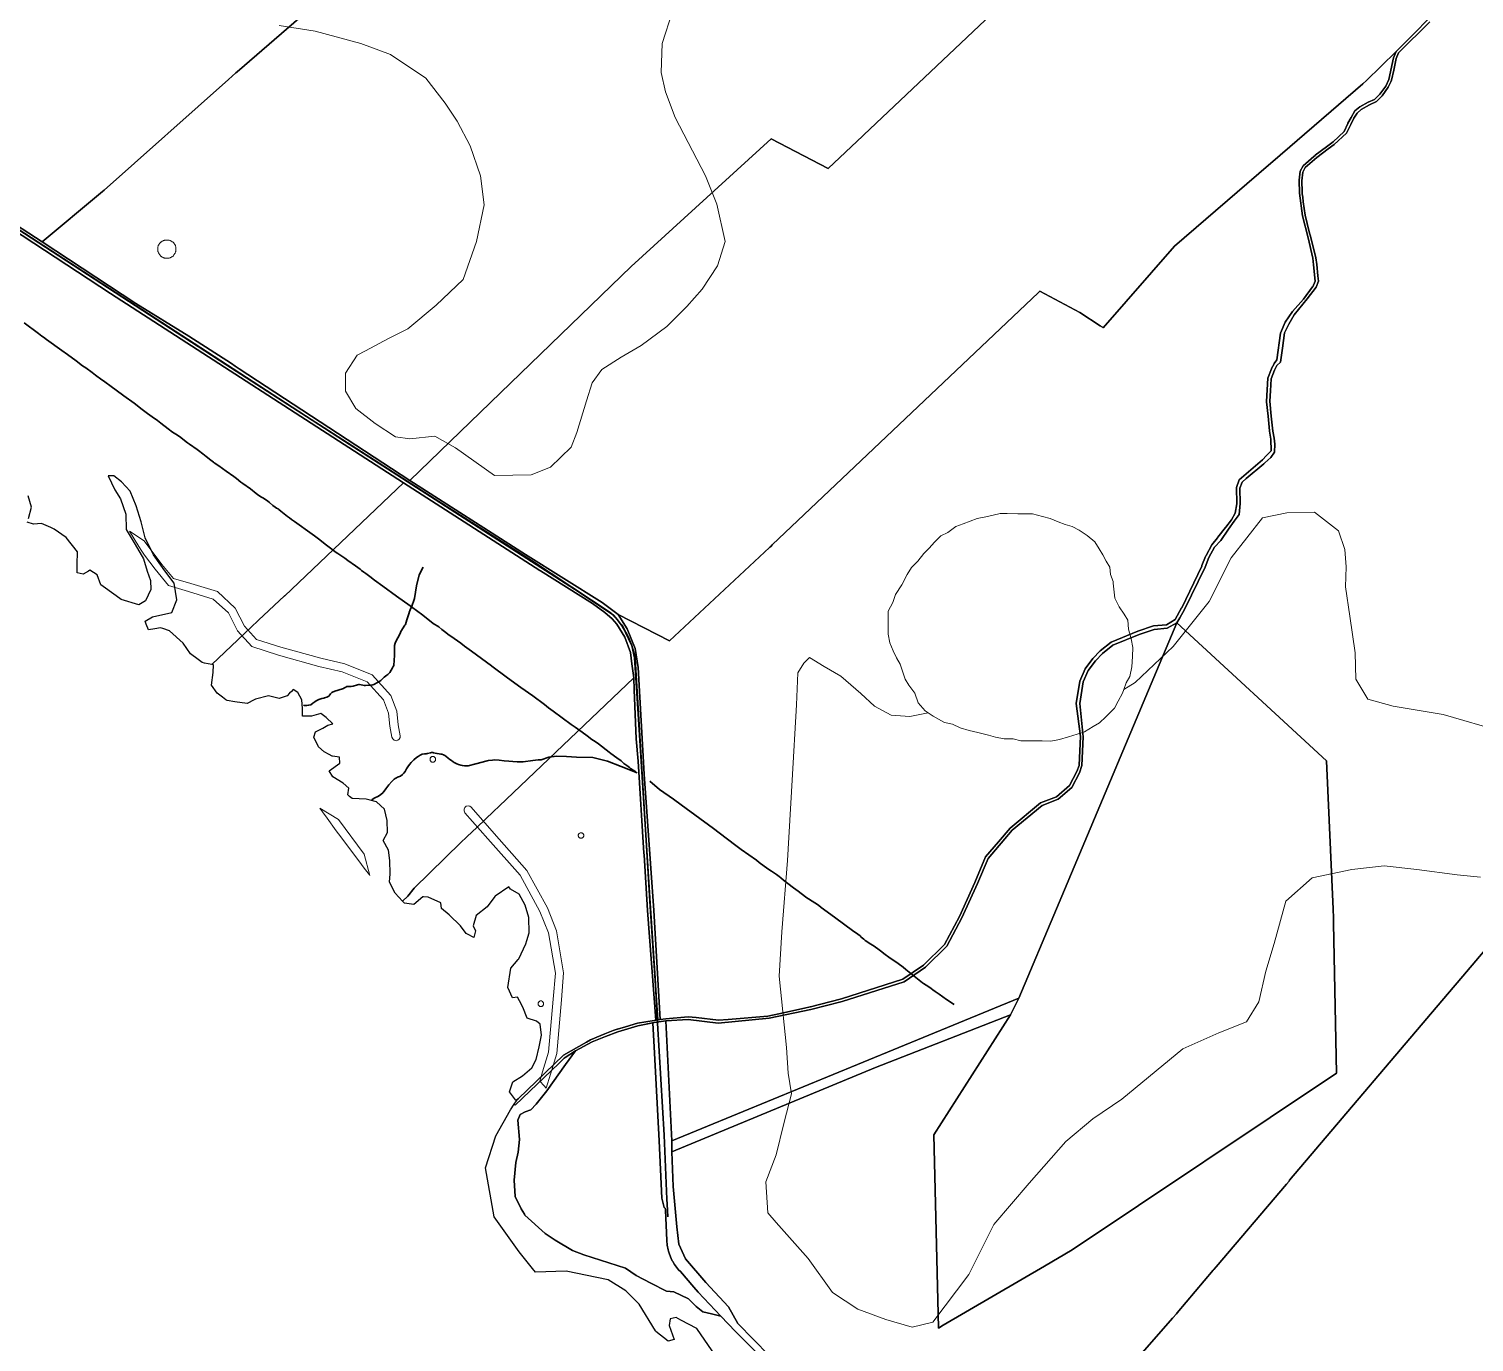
# Model space of a CAD drawing. Header units: metres. Extents: x 3 to 1005126, y 39 to 4383651.
# Drawn here: x 479837 to 481924, y 4358474 to 4360370 of the extents above; entities that cross this region are included whole.
import ezdxf

# ---------------------------------------------------------------- set-up
doc = ezdxf.new("R2010")
doc.units = ezdxf.units.M
doc.header["$MEASUREMENT"] = 0
doc.layers.add('Carreteras_5_km_Cala_Blava', color=2, linetype='Continuous', lineweight=30)
doc.layers.add('Red_hidrologica_Provisional_5_km_Cala_Blava', color=4, linetype='Continuous', lineweight=30)
doc.layers.add('Habitats_5_km_Cala_Blava', color=7, linetype='Continuous', lineweight=9, true_color=0xe7f7d0)
doc.layers.add('TM_Llucmajor', color=7, linetype='Continuous')

msp = doc.modelspace()

# ---------------------------------------------------------------- linework, layer by layer
at = {"layer": 'Carreteras_5_km_Cala_Blava'}
for p, q in [((480121.2, 4359885.4, 103.7), (479706.3, 4360155.3, 109.4)), ((480744.4, 4358934.3, 98.6), (480741, 4358999.1, 96.5)), ((480753.8, 4358772.5, 97.2), (480744.4, 4358934.3, 98.6)), ((480758.1, 4358679.9, 93.2), (480753.8, 4358772.5, 97.2)), ((480758.5, 4358673, 93), (480758.1, 4358679.9, 93.2)), ((480759.5, 4358654.4, 92.3), (480758.5, 4358673, 93))]:
    msp.add_line(p, q, dxfattribs=at)
for points in [[(480428.6, 4359687.7, 96.4), (480217.5, 4359823.5, 101), (480121.2, 4359885.4, 103.7)], [(480714.2, 4359418.6, 94.2), (480711.3, 4359461.8, 94.6), (480707.2, 4359479.6, 94.8), (480693.3, 4359509, 95.4), (480677.6, 4359526.6, 95.8), (480562.6, 4359602.3, 95.9), (480428.6, 4359687.7, 96.4)], [(480741, 4358999.1, 96.5), (480734, 4359107.7, 93.9), (480714.2, 4359418.6, 94.2)]]:
    msp.add_polyline3d(points, dxfattribs=at)
at = {"layer": 'Habitats_5_km_Cala_Blava'}
for points in [[(480765.9, 4360395.3), (480750.9, 4360349.3), (480749.9, 4360307.3), (480755.9, 4360279.3), (480769.9, 4360242.3), (480813.9, 4360158.3), (480829.9, 4360117.3), (480841.9, 4360063.3), (480830.9, 4360028.3), (480808.9, 4359994.3), (480786.9, 4359969.3), (480757.9, 4359940.3), (480720.9, 4359913.3), (480691.9, 4359896.3), (480663.9, 4359878.3), (480649.9, 4359859.3), (480641.9, 4359833.3), (480627.9, 4359787.3), (480619.9, 4359766.3), (480589.9, 4359737.3), (480561.9, 4359726.3), (480508.9, 4359725.3), (480452.9, 4359765.3), (480422.9, 4359782.3), (480386.9, 4359778.3), (480365.9, 4359781.3), (480336.9, 4359800.3), (480308.9, 4359822.3), (480293.9, 4359847.3), (480293.9, 4359873.3), (480310.9, 4359899.3), (480322.9, 4359905.3), (480355.9, 4359923.3), (480383.9, 4359937.3), (480424.9, 4359971.3), (480463.9, 4360008.3), (480482.9, 4360063.3), (480493.9, 4360116.3), (480488.9, 4360158.3), (480473.9, 4360201.3), (480454.9, 4360237.3), (480437.9, 4360263.3), (480409.9, 4360299.3), (480358.9, 4360333.3), (480315.9, 4360349.3), (480249.9, 4360367.3), (480197.9, 4360375.3)], [(481932.9, 4359145.3), (481898.9, 4359148.3), (481840.9, 4359156.3), (481793.9, 4359161.3), (481746.9, 4359156.3), (481689.9, 4359144.3), (481651.9, 4359110.3), (481634.9, 4359049.3), (481622.9, 4359009.3), (481612.9, 4358965.3), (481594.9, 4358936.3), (481554.9, 4358920.3), (481502.9, 4358897.3), (481414.9, 4358824.3), (481372.9, 4358796.3), (481333.9, 4358763.3), (481280.9, 4358703.3), (481229.9, 4358643.3), (481193.9, 4358571.3), (481141.9, 4358502.3), (481111.9, 4358495.3), (481073.9, 4358506.3), (481033.9, 4358521.3), (480996.9, 4358545.3), (480961.9, 4358594.3), (480915.9, 4358646.3), (480903.9, 4358660.3), (480900.9, 4358705.3), (480915.9, 4358744.3), (480926.9, 4358789.3), (480937.9, 4358832.3), (480932.9, 4358862.3), (480930.9, 4358899.3), (480919.9, 4359002.3), (480923.9, 4359066.3), (480931.9, 4359169.3), (480938.9, 4359285.3), (480944.9, 4359394.3), (480946.9, 4359440.3), (480955.9, 4359454.3), (480963.9, 4359462.3), (480984.9, 4359449.3), (481008.9, 4359435.3), (481037.9, 4359410.3), (481057.9, 4359392.3), (481081.9, 4359379.3), (481108.9, 4359377.3), (481135.2, 4359382.4), (481142.4, 4359377.6), (481158.8, 4359368.5), (481170.2, 4359365.9), (481181.6, 4359360.7), (481194.3, 4359356.8), (481207, 4359354.1), (481222.2, 4359350.2), (481232.4, 4359347.5), (481245.1, 4359344.9), (481257.8, 4359344.8), (481269.2, 4359342.1), (481283.2, 4359342), (481299.7, 4359341.9), (481312.4, 4359341.8), (481325.1, 4359344.2), (481337.9, 4359347.9), (481350.6, 4359351.6), (481360.9, 4359355.3), (481373.6, 4359362.9), (481382.6, 4359367.9), (481391.6, 4359376.7), (481404.4, 4359389.3), (481409.6, 4359399.4), (481416, 4359410.8), (481417.9, 4359416.2), (481433.9, 4359426.3), (481488.9, 4359478.3), (481540.9, 4359543.3), (481572.9, 4359606.3), (481617.9, 4359664.3), (481652.9, 4359671.3), (481692.9, 4359672.3), (481727.9, 4359645.3), (481736.9, 4359618.3), (481738.9, 4359593.3), (481737.9, 4359564.3), (481743.9, 4359522.3), (481751.9, 4359469.3), (481752.9, 4359431.3), (481769.9, 4359402.3), (481806.9, 4359392.3), (481878.9, 4359380.3), (481964.9, 4359355.3)]]:
    msp.add_lwpolyline(points, dxfattribs=at)
for points in [[(480036.6, 4360039.3), (480035.9, 4360039.3), (480035.2, 4360039.3), (480034.5, 4360039.3), (480033.9, 4360039.3), (480033.2, 4360039.3), (480032.5, 4360039.3), (480031.8, 4360039.8), (480031.2, 4360039.8), (480030.5, 4360040.3), (480029.9, 4360040.3), (480029.3, 4360040.8), (480028.7, 4360041.3), (480028.1, 4360041.8), (480027.6, 4360041.8), (480027.1, 4360042.3), (480026.6, 4360042.8), (480026.1, 4360043.3), (480025.6, 4360043.8), (480025.2, 4360044.3), (480024.8, 4360045.3), (480024.4, 4360045.8), (480024.1, 4360046.3), (480023.8, 4360046.8), (480023.6, 4360047.8), (480023.3, 4360048.3), (480023.1, 4360048.8), (480023, 4360049.8), (480022.9, 4360050.3), (480022.8, 4360050.8), (480022.7, 4360051.8), (480022.7, 4360052.3), (480022.7, 4360052.8), (480022.8, 4360053.8), (480022.9, 4360054.3), (480023, 4360055.3), (480023.1, 4360055.8), (480023.3, 4360056.3), (480023.6, 4360057.3), (480023.8, 4360057.8), (480024.1, 4360058.3), (480024.4, 4360058.8), (480024.8, 4360059.3), (480025.2, 4360060.3), (480025.6, 4360060.8), (480026.1, 4360061.3), (480026.6, 4360061.8), (480027.1, 4360062.3), (480027.6, 4360062.8), (480028.1, 4360062.8), (480028.7, 4360063.3), (480029.3, 4360063.8), (480029.9, 4360064.3), (480030.5, 4360064.3), (480031.2, 4360064.8), (480031.8, 4360064.8), (480032.5, 4360065.3), (480033.2, 4360065.3), (480033.9, 4360065.3), (480034.5, 4360065.3), (480035.2, 4360065.3), (480035.9, 4360065.3), (480036.6, 4360065.3), (480037.3, 4360065.3), (480038, 4360065.3), (480038.7, 4360065.3), (480039.4, 4360065.3), (480040, 4360064.8), (480040.7, 4360064.8), (480041.3, 4360064.3), (480041.9, 4360064.3), (480042.5, 4360063.8), (480043.1, 4360063.3), (480043.7, 4360062.8), (480044.2, 4360062.8), (480044.8, 4360062.3), (480045.3, 4360061.8), (480045.8, 4360061.3), (480046.2, 4360060.8), (480046.6, 4360060.3), (480047, 4360059.3), (480047.4, 4360058.8), (480047.7, 4360058.3), (480048, 4360057.8), (480048.3, 4360057.3), (480048.5, 4360056.3), (480048.7, 4360055.8), (480048.9, 4360055.3), (480049, 4360054.3), (480049.1, 4360053.8), (480049.1, 4360052.8), (480049.1, 4360052.3), (480049.1, 4360051.8), (480049.1, 4360050.8), (480049, 4360050.3), (480048.9, 4360049.8), (480048.7, 4360048.8), (480048.5, 4360048.3), (480048.3, 4360047.8), (480048, 4360046.8), (480047.7, 4360046.3), (480047.4, 4360045.8), (480047, 4360045.3), (480046.6, 4360044.3), (480046.2, 4360043.8), (480045.8, 4360043.3), (480045.3, 4360042.8), (480044.8, 4360042.3), (480044.2, 4360041.8), (480043.7, 4360041.8), (480043.1, 4360041.3), (480042.5, 4360040.8), (480041.9, 4360040.3), (480041.3, 4360040.3), (480040.7, 4360039.8), (480040, 4360039.8), (480039.4, 4360039.3), (480038.7, 4360039.3), (480038, 4360039.3), (480037.3, 4360039.3)], [(481417.9, 4359416.2), (481416, 4359410.8), (481409.6, 4359399.4), (481404.4, 4359389.3), (481391.6, 4359376.7), (481382.6, 4359367.9), (481373.6, 4359362.9), (481360.9, 4359355.3), (481350.6, 4359351.6), (481337.9, 4359347.9), (481325.1, 4359344.2), (481312.4, 4359341.8), (481299.7, 4359341.9), (481283.2, 4359342), (481269.2, 4359342.1), (481257.8, 4359344.8), (481245.1, 4359344.9), (481232.4, 4359347.5), (481222.2, 4359350.2), (481207, 4359354.1), (481194.3, 4359356.8), (481181.6, 4359360.7), (481170.2, 4359365.9), (481158.8, 4359368.5), (481142.4, 4359377.6), (481135.2, 4359382.4), (481131, 4359385.3), (481120.9, 4359396.8), (481116, 4359410.8), (481107.2, 4359422.3), (481102.2, 4359431.3), (481098.4, 4359442.8), (481094.7, 4359453), (481089.7, 4359461.9), (481084.7, 4359472.1), (481079.7, 4359483.6), (481077.3, 4359496.3), (481077.4, 4359506.5), (481077.5, 4359519.2), (481077.6, 4359529.4), (481084.1, 4359542), (481088, 4359553.4), (481097, 4359567.3), (481104.8, 4359582.5), (481111.2, 4359592.6), (481120.2, 4359601.4), (481129.2, 4359612.8), (481136.9, 4359620.4), (481144.6, 4359629.2), (481153.6, 4359638), (481163.8, 4359643), (481175.4, 4359651.8), (481185.6, 4359655.5), (481195.8, 4359659.3), (481206, 4359663), (481218.7, 4359665.4), (481228.9, 4359667.9), (481239.1, 4359670.3), (481249.3, 4359670.2), (481264.5, 4359670.1), (481274.7, 4359670), (481286.1, 4359669.9), (481300.1, 4359666), (481311.5, 4359663.3), (481322.9, 4359658.2), (481333, 4359654.3), (481343.2, 4359651.6), (481353.3, 4359646.5), (481364.7, 4359638.7), (481376, 4359629.7), (481382.3, 4359619.5), (481387.3, 4359610.6), (481392.3, 4359601.6), (481397.3, 4359592.7), (481398.5, 4359582.5), (481402.2, 4359572.3), (481402.2, 4359569.8), (481404.6, 4359548.1), (481410.8, 4359535.4), (481418.3, 4359525.1), (481423.3, 4359516.2), (481424.5, 4359503.5), (481428.2, 4359489.5), (481430.6, 4359476.7), (481430.5, 4359464), (481429.1, 4359448.8), (481426.4, 4359434.8), (481421.2, 4359426)], [(479999.9, 4359616.1), (479995.7, 4359622.8), (479982.2, 4359644.7), (480003.1, 4359630.8), (480028.6, 4359596.8), (480045.4, 4359576.3), (480070.6, 4359569.3), (480108.9, 4359557.8), (480134.8, 4359533.8), (480147.9, 4359507.8), (480165.3, 4359488.3), (480200.6, 4359477.3), (480258.4, 4359461.3), (480292.7, 4359453.3), (480332.4, 4359437.3), (480359.1, 4359407.3), (480367.8, 4359384.8), (480369.9, 4359365.3), (480372.8, 4359349.3), (480372.8, 4359346.8), (480371.5, 4359344.3), (480369.4, 4359342.8), (480366.8, 4359342.3), (480364.2, 4359342.8), (480362.1, 4359344.8), (480361, 4359347.3), (480358, 4359363.3), (480356, 4359381.8), (480348.7, 4359401.3), (480325.4, 4359427.3), (480289.1, 4359441.8), (480255.4, 4359449.3), (480197.2, 4359465.8), (480158.5, 4359478.3), (480137.9, 4359500.8), (480125, 4359526.8), (480102.9, 4359546.8), (480067.2, 4359557.8), (480038.4, 4359566.3), (480019.2, 4359589.8), (480003.5, 4359610.4)], [(479999.9, 4359616.1), (479995.7, 4359622.8), (479982.2, 4359644.7), (480003.1, 4359630.8), (480028.6, 4359596.8), (480045.4, 4359576.3), (480070.6, 4359569.3), (480108.9, 4359557.8), (480134.8, 4359533.8), (480147.9, 4359507.8), (480165.3, 4359488.3), (480200.6, 4359477.3), (480258.4, 4359461.3), (480292.7, 4359453.3), (480332.4, 4359437.3), (480359.1, 4359407.3), (480367.8, 4359384.8), (480369.9, 4359365.3), (480372.8, 4359349.3), (480372.8, 4359346.8), (480371.5, 4359344.3), (480369.4, 4359342.8), (480366.8, 4359342.3), (480364.2, 4359342.8), (480362.1, 4359344.8), (480361, 4359347.3), (480358, 4359363.3), (480356, 4359381.8), (480348.7, 4359401.3), (480325.4, 4359427.3), (480289.1, 4359441.8), (480255.4, 4359449.3), (480197.2, 4359465.8), (480158.5, 4359478.3), (480137.9, 4359500.8), (480125, 4359526.8), (480102.9, 4359546.8), (480067.2, 4359557.8), (480038.4, 4359566.3), (480019.2, 4359589.8), (480003.5, 4359610.4)], [(480420.1, 4359311.3), (480419.2, 4359311.3), (480418.7, 4359311.3), (480418.2, 4359311.8), (480417.7, 4359311.8), (480417.3, 4359312.3), (480416.9, 4359312.8), (480416.5, 4359313.3), (480416.3, 4359313.8), (480416.1, 4359314.3), (480416, 4359314.8), (480415.9, 4359315.3), (480415.9, 4359315.8), (480416, 4359316.3), (480416.2, 4359316.8), (480416.4, 4359317.3), (480416.8, 4359317.8), (480417.1, 4359318.3), (480417.6, 4359318.3), (480418, 4359318.8), (480418.5, 4359319.3), (480419.1, 4359319.3), (480419.6, 4359319.3), (480420.1, 4359319.3), (480420.7, 4359319.3), (480421.2, 4359319.3), (480421.7, 4359318.8), (480422.2, 4359318.8), (480422.6, 4359318.3), (480423, 4359317.8), (480423.3, 4359317.3), (480423.6, 4359316.8), (480423.8, 4359316.3), (480423.9, 4359315.8), (480423.9, 4359315.3), (480423.9, 4359314.8), (480423.8, 4359314.3), (480423.6, 4359313.8), (480423.3, 4359313.3), (480423, 4359312.8), (480422.6, 4359312.3), (480422.2, 4359311.8), (480421.7, 4359311.8), (480421.2, 4359311.3), (480420.7, 4359311.3)], [(480580.8, 4358843.6), (480574.4, 4358850.7), (480578.2, 4358863.8), (480587, 4358892.3), (480593.9, 4358968.8), (480596.9, 4359006.3), (480587.1, 4359064.8), (480574.5, 4359095.8), (480546, 4359147.8), (480499.4, 4359200.3), (480466.4, 4359238.3), (480465.1, 4359240.8), (480465, 4359243.3), (480466.1, 4359245.8), (480468.2, 4359247.8), (480470.8, 4359248.3), (480473.4, 4359247.8), (480475.4, 4359246.3), (480508.4, 4359208.3), (480555.9, 4359154.8), (480585.4, 4359100.8), (480598.7, 4359067.8), (480608.9, 4359006.8), (480605.9, 4358967.8), (480598.8, 4358890.3), (480589.7, 4358860.8), (480583.8, 4358840.3)], [(480580.8, 4358843.6), (480574.4, 4358850.7), (480578.2, 4358863.8), (480587, 4358892.3), (480593.9, 4358968.8), (480596.9, 4359006.3), (480587.1, 4359064.8), (480574.5, 4359095.8), (480546, 4359147.8), (480499.4, 4359200.3), (480466.4, 4359238.3), (480465.1, 4359240.8), (480465, 4359243.3), (480466.1, 4359245.8), (480468.2, 4359247.8), (480470.8, 4359248.3), (480473.4, 4359247.8), (480475.4, 4359246.3), (480508.4, 4359208.3), (480555.9, 4359154.8), (480585.4, 4359100.8), (480598.7, 4359067.8), (480608.9, 4359006.8), (480605.9, 4358967.8), (480598.8, 4358890.3), (480589.7, 4358860.8), (480583.8, 4358840.3)], [(480328.4, 4359148.4), (480320.9, 4359158.3), (480317.1, 4359163.3), (480287.3, 4359203.2), (480280.6, 4359212.3), (480267.2, 4359230.6), (480260.6, 4359239.7), (480256.9, 4359244.8), (480283.9, 4359228.3), (480320.9, 4359178.3), (480329.1, 4359147.5)], [(480634.1, 4359201.3), (480633.2, 4359201.3), (480632.7, 4359201.3), (480632.2, 4359201.8), (480631.7, 4359201.8), (480631.3, 4359202.3), (480630.9, 4359202.8), (480630.5, 4359203.3), (480630.3, 4359203.8), (480630.1, 4359204.3), (480630, 4359204.8), (480629.9, 4359205.3), (480629.9, 4359205.8), (480630, 4359206.3), (480630.2, 4359206.8), (480630.4, 4359207.3), (480630.8, 4359207.8), (480631.1, 4359208.3), (480631.6, 4359208.3), (480632, 4359208.8), (480632.5, 4359209.3), (480633.1, 4359209.3), (480633.6, 4359209.3), (480634.1, 4359209.3), (480634.7, 4359209.3), (480635.2, 4359209.3), (480635.7, 4359208.8), (480636.2, 4359208.8), (480636.6, 4359208.3), (480637, 4359207.8), (480637.3, 4359207.3), (480637.6, 4359206.8), (480637.8, 4359206.3), (480637.9, 4359205.8), (480637.9, 4359205.3), (480637.9, 4359204.8), (480637.8, 4359204.3), (480637.6, 4359203.8), (480637.3, 4359203.3), (480637, 4359202.8), (480636.6, 4359202.3), (480636.2, 4359201.8), (480635.7, 4359201.8), (480635.2, 4359201.3), (480634.7, 4359201.3)], [(480576.1, 4358958.3), (480575.2, 4358958.3), (480574.7, 4358958.3), (480574.2, 4358958.8), (480573.7, 4358958.8), (480573.3, 4358959.3), (480572.9, 4358959.8), (480572.5, 4358960.3), (480572.3, 4358960.8), (480572.1, 4358961.3), (480572, 4358961.8), (480571.9, 4358962.3), (480571.9, 4358962.8), (480572, 4358963.3), (480572.2, 4358963.8), (480572.4, 4358964.3), (480572.8, 4358964.8), (480573.1, 4358965.3), (480573.6, 4358965.3), (480574, 4358965.8), (480574.5, 4358966.3), (480575.1, 4358966.3), (480575.6, 4358966.3), (480576.1, 4358966.3), (480576.7, 4358966.3), (480577.2, 4358966.3), (480577.7, 4358965.8), (480578.2, 4358965.8), (480578.6, 4358965.3), (480579, 4358964.8), (480579.3, 4358964.3), (480579.6, 4358963.8), (480579.8, 4358963.3), (480579.9, 4358962.8), (480579.9, 4358962.3), (480579.9, 4358961.8), (480579.8, 4358961.3), (480579.6, 4358960.8), (480579.3, 4358960.3), (480579, 4358959.8), (480578.6, 4358959.3), (480578.2, 4358958.8), (480577.7, 4358958.8), (480577.2, 4358958.3), (480576.7, 4358958.3)]]:
    msp.add_lwpolyline(points, close=True, dxfattribs=at)
at = {"layer": 'Red_hidrologica_Provisional_5_km_Cala_Blava'}
for p, q in [((480504.6, 4359450.3), (480505.3, 4359449.8)), ((480505.3, 4359449.8), (480528, 4359432.9)), ((480528, 4359432.9), (480547.2, 4359418.9)), ((480547.2, 4359418.9), (480564.2, 4359406.9)), ((480564.2, 4359406.9), (480581.4, 4359394.4)), ((480581.4, 4359394.4), (480587.1, 4359389.9)), ((480587.1, 4359389.9), (480593.7, 4359385.1)), ((480593.7, 4359385.1), (480619.8, 4359365.6)), ((480619.8, 4359365.6), (480625.6, 4359361.6)), ((480625.6, 4359361.6), (480628.9, 4359359.5)), ((481127, 4358992.5), (481128.7, 4358991.5)), ((481128.7, 4358991.5), (481136, 4358986.9)), ((481136, 4358986.9), (481139.7, 4358984.3)), ((481139.7, 4358984.3), (481142.1, 4358982.4)), ((481142.1, 4358982.4), (481145.5, 4358979.8)), ((481145.5, 4358979.8), (481150.9, 4358976.1)), ((481150.9, 4358976.1), (481161.7, 4358968.5)), ((481161.7, 4358968.5), (481172.8, 4358961.4))]:
    msp.add_line(p, q, dxfattribs=at)
for points in [[(479830, 4359945.8), (479850.7, 4359930.6), (479855.5, 4359926.7), (479857.9, 4359925), (479862.1, 4359921.9), (479884.5, 4359905.6), (479892.4, 4359900.1), (479905, 4359891.1), (479907.1, 4359889.3), (479912.3, 4359885.1), (479914.2, 4359883.9), (479918.7, 4359880.8), (479928.1, 4359874.1), (479933, 4359870.2), (479942, 4359863.5), (479944.4, 4359862), (479948.5, 4359859.1), (479953.4, 4359855.4), (479974, 4359840.2), (479988.5, 4359829.7), (480000.4, 4359820.8), (480004.2, 4359817.7), (480007.8, 4359815), (480014.8, 4359810.2), (480022.4, 4359804.5), (480027.2, 4359800.7), (480037.7, 4359792.6), (480044.1, 4359788), (480051.1, 4359783.5), (480056.1, 4359780), (480058.8, 4359777.8), (480065.7, 4359772.4), (480068.4, 4359770.7), (480079.9, 4359762.9), (480081.4, 4359761.5), (480087.7, 4359756.4), (480092.8, 4359752.5), (480099.2, 4359747.3), (480103.2, 4359744.4), (480104.1, 4359743.8)], [(480104.1, 4359743.8), (480110.8, 4359739.2), (480121.4, 4359731.6), (480132.5, 4359724), (480136.6, 4359720.8), (480142.9, 4359715.8), (480145.6, 4359713.9), (480156.8, 4359705.8), (480159.4, 4359703.6), (480162.1, 4359701.7), (480167.5, 4359697.5), (480172.5, 4359693.9), (480174.5, 4359692.8), (480180, 4359689.5), (480181.6, 4359688.2), (480184, 4359686.1), (480189, 4359681.8), (480192.1, 4359679.5), (480194.4, 4359678.1), (480196.6, 4359677), (480197.7, 4359676.2), (480200.7, 4359673.7), (480210.3, 4359666.1), (480213.2, 4359664.2), (480216.1, 4359661.9), (480220.2, 4359659), (480245.7, 4359640.7), (480249.1, 4359638), (480256.6, 4359632.2), (480264.3, 4359626.2)], [(480264.3, 4359626.2), (480272, 4359620.1), (480280.2, 4359614), (480282.8, 4359612.4), (480292.8, 4359605.9), (480297.3, 4359602.6), (480308.4, 4359595), (480314.9, 4359590.2), (480317.2, 4359588.2), (480320.2, 4359585.9), (480323.2, 4359583.7)], [(480323.2, 4359583.7), (480329.1, 4359579.5), (480335.9, 4359574.2), (480347.6, 4359565.6), (480367.3, 4359551.2), (480387.1, 4359537.2), (480389.1, 4359535.7)], [(480389.4, 4359535), (480393.4, 4359547.7), (480396.6, 4359565.9), (480400.3, 4359581.6), (480405.8, 4359592.7)], [(480389.1, 4359535.7), (480387.1, 4359531.2), (480386.7, 4359529.6), (480386.5, 4359528.9), (480385.3, 4359525.4), (480382.6, 4359516.9), (480380.3, 4359510.2), (480379.6, 4359509.3), (480373.9, 4359500.1), (480373.9, 4359500), (480373.4, 4359498.7), (480370.8, 4359493.1), (480369.5, 4359490.9), (480366.1, 4359484.4), (480365.6, 4359483.1), (480364.8, 4359479.7), (480364.6, 4359477.8), (480364.5, 4359474.7), (480364.5, 4359466.6), (480364.3, 4359456.9), (480363.9, 4359452.4), (480363.5, 4359450.7), (480362.9, 4359449.3), (480361.8, 4359447.4), (480357.8, 4359440.7), (480356.9, 4359439.7), (480355.1, 4359438.1), (480353.6, 4359437.1), (480349.7, 4359434.1), (480348.7, 4359433.1), (480344.7, 4359429.2), (480343.5, 4359428.4), (480340.2, 4359426.4), (480334.6, 4359423.5), (480333.4, 4359423.1), (480330.2, 4359422.5), (480327.9, 4359422.3), (480322.7, 4359422.1), (480320.7, 4359422.2), (480318.9, 4359422.7), (480314.1, 4359423.5), (480312.9, 4359423.5), (480311.1, 4359423), (480305.1, 4359421.2), (480302.1, 4359420.7), (480301.2, 4359420.6), (480296.9, 4359420.6), (480295.9, 4359420.4), (480294.5, 4359419.8), (480291.7, 4359418), (480291.1, 4359417.6), (480289.4, 4359417.1), (480278.7, 4359413.7), (480275.1, 4359412.3), (480274.1, 4359411.7), (480272.8, 4359410.5), (480272.2, 4359409.8), (480271.2, 4359408.4), (480269.9, 4359406.6), (480266.9, 4359404.9), (480263.7, 4359404)], [(480389.1, 4359535.7), (480398.5, 4359528.8), (480403.4, 4359524.8), (480415.2, 4359515.7), (480420.7, 4359511.7), (480428.5, 4359506.5), (480433.2, 4359503), (480436.7, 4359500.1), (480436.8, 4359500)], [(480436.8, 4359500), (480443.8, 4359494.5), (480445.8, 4359493.3), (480450.6, 4359490), (480460.2, 4359483.1), (480465.7, 4359478.9), (480469.3, 4359476.4), (480475.7, 4359471.8), (480490.2, 4359460.9), (480504.6, 4359450.3)], [(480263.7, 4359404), (480262.7, 4359403.7), (480259.8, 4359403), (480255.6, 4359401.8), (480253.5, 4359400.9), (480251.5, 4359399.8), (480249.4, 4359398.5), (480246.5, 4359396.3), (480243.7, 4359394.3), (480240.6, 4359393.5), (480238.2, 4359393.2), (480235.9, 4359393.2), (480234.7, 4359393.2), (480233, 4359393.6)], [(480628.9, 4359359.5), (480632.4, 4359357.2), (480635.7, 4359354.8), (480642.6, 4359349.4), (480649.8, 4359344.1), (480652.2, 4359342.6), (480657.1, 4359339.4), (480659.2, 4359337.7), (480674.5, 4359325.5), (480677.2, 4359323.6), (480685.8, 4359317.5), (480691.7, 4359313), (480695.9, 4359309.4), (480700, 4359306.3), (480704.1, 4359303.5), (480705.5, 4359302.2), (480713.1, 4359297.3)], [(480576.5, 4359314.7), (480575.1, 4359314.7), (480572.3, 4359314.7), (480568.2, 4359314.3), (480564.2, 4359313.7), (480550.5, 4359311.8), (480548.1, 4359311.8), (480541.8, 4359311.9), (480535.6, 4359312.2), (480529.9, 4359312.8), (480523.2, 4359313.2), (480516, 4359313.9), (480508.5, 4359314.4), (480506.3, 4359314.3), (480500.2, 4359313.7), (480498.5, 4359313.2), (480482, 4359308.7), (480470.8, 4359305.8), (480469.4, 4359305.8), (480465.8, 4359305.9), (480462.6, 4359306.2), (480460.3, 4359306.7), (480457, 4359307.7), (480454.4, 4359308.8), (480450.8, 4359310.6), (480449.2, 4359311.6), (480446.8, 4359313.5), (480444.3, 4359315.2), (480442, 4359317), (480438.6, 4359320), (480437.4, 4359320.7), (480435.3, 4359321.7), (480432.8, 4359322.6), (480431.3, 4359323), (480429.2, 4359323.2), (480425.8, 4359323.9), (480420.9, 4359324.9), (480419.8, 4359325.1), (480417.9, 4359325.1), (480416.4, 4359324.7), (480412.4, 4359323.7), (480411.6, 4359323.6), (480410.3, 4359323.4), (480407.9, 4359323.2), (480404.7, 4359322.6), (480403.4, 4359322.1), (480401.5, 4359321.2), (480398.8, 4359319.6), (480396.6, 4359318.1), (480392.4, 4359314.4), (480388.7, 4359310.7), (480386.2, 4359308.1), (480383.8, 4359304.7), (480382, 4359301.4), (480379.8, 4359298), (480377.9, 4359295.6), (480376.3, 4359293.3), (480373.5, 4359291.2), (480368.9, 4359289.4), (480367.3, 4359288.7), (480365.6, 4359287.8), (480364, 4359286.5), (480361, 4359283.5), (480356.4, 4359278.3), (480352.3, 4359272.7), (480348.2, 4359267.5), (480344.6, 4359264.3), (480340.5, 4359261.8), (480336.2, 4359259.8), (480333.8, 4359258.4), (480331.9, 4359256.8)], [(480576.5, 4359314.7), (480587.4, 4359318.6), (480599.2, 4359319.7), (480613.1, 4359319.2), (480627.3, 4359318.7), (480651, 4359317.8), (480672.2, 4359312.6), (480691.9, 4359304.9), (480715.2, 4359295.8)], [(480733.3, 4359284), (480747.2, 4359271.8), (480747.4, 4359271.6), (480767.4, 4359257.7), (480778.4, 4359249.7), (480825.3, 4359215.3), (480833.2, 4359209.2), (480857.5, 4359190.9), (480865.3, 4359185.3), (480887.2, 4359169.8), (480891.4, 4359166.5), (480903.7, 4359157.3), (480908.8, 4359153.8), (480916.2, 4359149), (480920.2, 4359146.1), (480922.4, 4359144.1), (480926.5, 4359140.9), (480940.9, 4359129.7), (480947.3, 4359125.1), (480951.8, 4359121.5), (480960, 4359115.3), (480962.6, 4359113.7), (480976.7, 4359104.5), (480980.8, 4359101.5), (480989.3, 4359095), (481001.7, 4359085.8), (481026, 4359068.2), (481033.9, 4359062.8), (481037.2, 4359060.2), (481038.7, 4359058.7), (481042.3, 4359055.5), (481044.4, 4359053.9), (481052.4, 4359048.3), (481057.1, 4359045.3), (481064.4, 4359040.4), (481066.4, 4359038.7), (481073.3, 4359033.3), (481078.2, 4359029.8), (481091.9, 4359020.3), (481099, 4359015), (481103.1, 4359011.6), (481127, 4358992.5)]]:
    msp.add_lwpolyline(points, dxfattribs=at)
at = {"layer": 'TM_Llucmajor', "linetype": 'Continuous', "flags": 128}
for points in [[(480500.4, 4360622.8), (480137.4, 4360308.4), (480137.3, 4360308.3), (480135.5, 4360306.8), (480124.8, 4360297.3), (479945.2, 4360137.6), (479942.9, 4360135.5), (479939.9, 4360133), (479855.9, 4360062.7), (479786.5, 4360107.8), (479688.4, 4360171.5), (479587, 4360236.7), (479525.5, 4360276.7), (479494.3, 4360297.3), (479480.8, 4360307.5), (479464.2, 4360321.9), (479459.8, 4360325.6), (479447.8, 4360339.6), (479425.5, 4360389.7)], [(481296.5, 4360457.9), (481042.4, 4360217.4), (481041.8, 4360216.9), (481041, 4360216.1), (480990.9, 4360168.7), (480908.5, 4360211.5), (480706.6, 4360027.3), (480387, 4359718.3), (480140.5, 4359879.2), (480138.7, 4359880.5), (480134.5, 4359883.4), (480129.1, 4359887), (480067.5, 4359926.4), (479991.2, 4359973.5), (479855.9, 4360062.7), (479939.9, 4360133), (479942.9, 4360135.5), (479945.2, 4360137.6), (480124.8, 4360297.3), (480135.5, 4360306.8), (480137.3, 4360308.3), (480137.4, 4360308.4), (480137.4, 4360308.4), (480500.4, 4360622.8)], [(481883.7, 4360410.7), (481811.2, 4360337.9), (481767.5, 4360295.4), (481763.5, 4360291.6), (481763.1, 4360291.2), (481632.9, 4360178.9), (481626.8, 4360173.7), (481490.8, 4360056.4), (481387.9, 4359938.7), (481386.8, 4359939.4), (481383.5, 4359941.6), (481354.1, 4359960.7), (481296.7, 4359991.4), (481296.4, 4359991.6), (481294.9, 4359989.9), (481294.5, 4359989.4), (480910.1, 4359625.1), (480907.8, 4359622.9), (480906.4, 4359621.6), (480905.9, 4359621.1), (480761.7, 4359486.5), (480687.6, 4359524.3), (480664.4, 4359541.9), (480553.7, 4359611.2), (480553.7, 4359611.2), (480387, 4359718.3), (480706.6, 4360027.3), (480908.5, 4360211.5), (480990.9, 4360168.7), (481041, 4360216.1), (481041.8, 4360216.9), (481042.4, 4360217.4), (481296.5, 4360457.9)], [(481859.7, 4360380.5), (481814.6, 4360335.7), (481811, 4360327.4), (481807.7, 4360310.9), (481804.4, 4360296.2), (481803.4, 4360294.1), (481799.4, 4360286.1), (481790.7, 4360273.6), (481782.7, 4360265.4), (481772.4, 4360260.7), (481760.5, 4360254.1), (481754.9, 4360248.6), (481750, 4360241.4), (481745.6, 4360232.3), (481739.3, 4360219.7), (481721.6, 4360203.2), (481713, 4360197), (481696.6, 4360184.8), (481679.5, 4360170.1), (481676, 4360163.2), (481674.7, 4360151), (481675.2, 4360135), (481675.4, 4360132), (481676, 4360127.4), (481676.9, 4360120.7), (481679.7, 4360101.1), (481685.6, 4360077), (481687.6, 4360069.2), (481694.9, 4360039.9), (481696.2, 4360030), (481698, 4360013.8), (481698.9, 4360006.1), (481695.5, 4359997.4), (481682.6, 4359980.7), (481663.6, 4359957.3), (481655.9, 4359944), (481649.7, 4359931.2), (481646.9, 4359909.3), (481644.2, 4359888.9), (481638.9, 4359884.1), (481635.2, 4359877.3), (481630.3, 4359864.7), (481629.5, 4359847.6), (481628.7, 4359832.5), (481630.7, 4359810.8), (481632.7, 4359789.3), (481634.6, 4359779.3), (481635.9, 4359770.4), (481635.4, 4359758.8), (481629.9, 4359751.1), (481621.4, 4359743.7), (481619.8, 4359742.3), (481594.4, 4359720.8), (481588.5, 4359715.8), (481585.3, 4359707.1), (481585.9, 4359684.7), (481584.1, 4359669.1), (481577.3, 4359659.5), (481568.8, 4359647.6), (481557.6, 4359631.4), (481548.8, 4359622), (481540.5, 4359606.9), (481535, 4359593), (481505.2, 4359531.7), (481498.7, 4359519.7), (481494.3, 4359512.3), (481480.5, 4359504.7), (481461.7, 4359503.1), (481440, 4359495.7), (481402.1, 4359480.2), (481386.9, 4359468.2), (481377, 4359457.7), (481366.1, 4359443.5), (481359, 4359427.1), (481354.2, 4359396), (481359.2, 4359348), (481357.1, 4359306.4), (481353.6, 4359296), (481342.5, 4359274.8), (481322.8, 4359257.6), (481299.7, 4359248.9), (481256.4, 4359213.1), (481221.7, 4359172.3), (481206.4, 4359135.8), (481184, 4359086.4), (481162, 4359045.6), (481131.4, 4359015.2), (481100.4, 4358994), (481011.2, 4358965.6), (480965.8, 4358953.9), (480905.6, 4358941.3), (480832, 4358934.5), (480788.5, 4358939.6), (480756.2, 4358937.7), (480739.4, 4358935.2), (480716, 4358930.3), (480687, 4358921.9), (480669.2, 4358915.2), (480650.2, 4358907.2), (480626.1, 4358894.2), (480610.9, 4358884.9), (480609.4, 4358883.5), (480601.7, 4358876.1), (480539, 4358815.7), (480539, 4358815.7), (480537.6, 4358817.5), (480540.7, 4358822.3), (480540.5, 4358822.4), (480543, 4358824.8), (480608.8, 4358888.2), (480642, 4358906.9), (480647.7, 4358910.2), (480662.8, 4358916.6), (480668.2, 4358918.9), (480668.4, 4358919), (480680.4, 4358923.5), (480686.2, 4358925.6), (480686.4, 4358925.7), (480698.1, 4358929.1), (480715.6, 4358934.2), (480739.7, 4358938.3), (480741.8, 4358938.8), (480742.7, 4358938.8), (480748.1, 4358939.4), (480756.6, 4358940.4), (480788.5, 4358943.5), (480788.7, 4358943.5), (480800.2, 4358942.3), (480832.5, 4358938.5), (480846.2, 4358939.6), (480903.5, 4358944.4), (480903.6, 4358944.4), (480919.4, 4358947.9), (480956.7, 4358956), (480964.8, 4358957.7), (480965.1, 4358957.8), (481008.1, 4358968.9), (481010, 4358969.3), (481010.3, 4358969.4), (481098.6, 4358997.6), (481128.7, 4359018.2), (481158.6, 4359047.8), (481158.7, 4359047.9), (481180.4, 4359088.2), (481180.5, 4359088.4), (481202.8, 4359137.4), (481218.2, 4359174.4), (481236.6, 4359196), (481253.5, 4359216), (481253.7, 4359216.1), (481297.6, 4359252.4), (481320.6, 4359261.1), (481339.4, 4359277.5), (481350, 4359297.6), (481350.1, 4359298), (481353.1, 4359306.6), (481353.1, 4359306.7), (481355.2, 4359348.2), (481349.1, 4359396.1), (481354.2, 4359428.4), (481361.8, 4359446), (481373.2, 4359460.9), (481383.8, 4359472.1), (481399.4, 4359484.5), (481399.6, 4359484.6), (481437.9, 4359500.3), (481438.2, 4359500.4), (481460.7, 4359508), (481479.6, 4359509.6), (481492, 4359517.3), (481501.1, 4359534.1), (481501.3, 4359534.3), (481530.3, 4359594.5), (481530.6, 4359595.3), (481535.9, 4359608.4), (481536.2, 4359609.2), (481536.5, 4359609.7), (481544.7, 4359625.2), (481552.9, 4359635.1), (481553.7, 4359636.1), (481564.6, 4359650.1), (481564.9, 4359650.5), (481573, 4359661.1), (481578.7, 4359670.8), (481580.9, 4359684.6), (481580.9, 4359684.8), (481580.3, 4359707.9), (481580.3, 4359708.1), (481584.2, 4359718.8), (481617.8, 4359748.1), (481623.8, 4359754), (481630.5, 4359760.7), (481629.8, 4359778), (481628.3, 4359789.2), (481628.2, 4359789.9), (481626.2, 4359810.8), (481623.8, 4359831.8), (481623.8, 4359832), (481625.6, 4359866), (481625.7, 4359866.1), (481630.8, 4359879.6), (481630.8, 4359879.7), (481634.8, 4359886.8), (481634.8, 4359886.9), (481638.7, 4359892.2), (481644.1, 4359931.1), (481650.5, 4359946.8), (481650.6, 4359947), (481661.1, 4359962.2), (481677.2, 4359980.2), (481690.4, 4359997.7), (481690.5, 4359997.8), (481693.9, 4360006), (481691.8, 4360029.6), (481691.2, 4360034.5), (481690.7, 4360039.1), (481683.8, 4360068.4), (481683.7, 4360068.7), (481675.8, 4360100.5), (481671.2, 4360132.9), (481671.2, 4360133.1), (481671.1, 4360151.7), (481671.1, 4360151.8), (481672.2, 4360164.7), (481676.5, 4360172.8), (481691.9, 4360185.9), (481693.9, 4360187.7), (481694.2, 4360187.9), (481710.2, 4360199.9), (481710.3, 4360200), (481719.8, 4360207.3), (481736, 4360222.2), (481741.3, 4360233.8), (481741.4, 4360234), (481745.9, 4360242.6), (481751.5, 4360251.9), (481758.4, 4360257.6), (481758.5, 4360257.6), (481770.4, 4360264.3), (481779.7, 4360268.3), (481787.6, 4360276), (481795.9, 4360287.4), (481800.5, 4360297.1), (481800.6, 4360297.3), (481807.1, 4360328.5), (481811.2, 4360337.9), (481883.7, 4360410.7)], [(480905.7, 4358454.3), (480860.4, 4358500.6), (480846.7, 4358524.5), (480814, 4358559.9), (480784.8, 4358593.9), (480775.3, 4358615), (480772.2, 4358640.3), (480767, 4358698.5), (480767, 4358698.5), (480765.2, 4358748.4), (481059.3, 4358870.3), (481254, 4358946.2), (481143.3, 4358773), (481150, 4358494), (481150, 4358493.9), (481157.1, 4358498), (481303, 4358583.4), (481343.2, 4358606.9), (481725, 4358862.1), (481720.7, 4359078), (481720.4, 4359084.6), (481720.3, 4359086.5), (481719.8, 4359099.1), (481710.6, 4359313.4), (481494.3, 4359512.3), (481498.7, 4359519.7), (481505.2, 4359531.7), (481535, 4359593), (481540.5, 4359606.9), (481548.8, 4359622), (481557.6, 4359631.4), (481568.8, 4359647.6), (481577.3, 4359659.5), (481584.1, 4359669.1), (481585.9, 4359684.7), (481585.3, 4359707.1), (481588.5, 4359715.8), (481594.4, 4359720.8), (481619.8, 4359742.3), (481621.4, 4359743.7), (481629.9, 4359751.1), (481635.4, 4359758.8), (481635.9, 4359770.4), (481634.6, 4359779.3), (481632.7, 4359789.3), (481630.7, 4359810.8), (481628.7, 4359832.5), (481629.5, 4359847.6), (481630.3, 4359864.7), (481635.2, 4359877.3), (481638.9, 4359884.1), (481644.2, 4359888.9), (481646.9, 4359909.3), (481649.7, 4359931.2), (481655.9, 4359944), (481663.6, 4359957.3), (481682.6, 4359980.7), (481695.5, 4359997.4), (481698.9, 4360006.1), (481698, 4360013.8), (481696.2, 4360030), (481694.9, 4360039.9), (481687.6, 4360069.2), (481685.6, 4360077), (481679.7, 4360101.1), (481676.9, 4360120.7), (481676, 4360127.4), (481675.4, 4360132), (481675.2, 4360135), (481674.7, 4360151), (481676, 4360163.2), (481679.5, 4360170.1), (481696.6, 4360184.8), (481713, 4360197), (481721.6, 4360203.2), (481739.3, 4360219.7), (481745.6, 4360232.3), (481750, 4360241.4), (481754.9, 4360248.6), (481760.5, 4360254.1), (481772.4, 4360260.7), (481782.7, 4360265.4), (481790.7, 4360273.6), (481799.4, 4360286.1), (481803.4, 4360294.1), (481804.4, 4360296.2), (481807.7, 4360310.9), (481811, 4360327.4), (481814.6, 4360335.7), (481859.7, 4360380.5)], [(479786.5, 4360107.8), (479855.9, 4360062.7), (479991.2, 4359973.5), (480067.5, 4359926.4), (480129.1, 4359887), (480134.5, 4359883.4), (480138.7, 4359880.5), (480140.5, 4359879.2), (480387, 4359718.3), (480553.7, 4359611.2), (480664.4, 4359541.9), (480687.6, 4359524.3), (480700.7, 4359503.7), (480712.3, 4359475.6), (480716.7, 4359447.8), (480725.1, 4359293.9), (480739.1, 4359096.9), (480748.1, 4358939.4), (480745, 4358939.1), (480745, 4358939.1), (480733.9, 4359102.7), (480712.1, 4359460.4), (480710.5, 4359468.6), (480710.1, 4359470.3), (480707.2, 4359479.9), (480703.5, 4359489.3), (480699, 4359498.3), (480698.8, 4359498.7), (480693.2, 4359507.7), (480686.6, 4359516.7), (480680.7, 4359523.4), (480631.5, 4359556.8), (480292.6, 4359775.1), (479491, 4360295.4)], [(479491, 4360295.4), (480292.6, 4359775.1), (480631.5, 4359556.8), (480680.7, 4359523.4), (480686.6, 4359516.7), (480693.2, 4359507.7), (480698.8, 4359498.7), (480699, 4359498.3), (480703.5, 4359489.3), (480707.2, 4359479.9), (480710.1, 4359470.3), (480710.5, 4359468.6), (480712.1, 4359460.4), (480733.9, 4359102.7), (480745, 4358939.1), (480742.7, 4358938.8), (480741.8, 4358938.8), (480729.8, 4359097.1), (480725, 4359177.2), (480724.8, 4359180), (480716.6, 4359312.7), (480713.7, 4359344.9), (480710.6, 4359415.6), (480710.2, 4359433.2), (480707.3, 4359453.2), (480705.4, 4359469.8), (480697.2, 4359491.7), (480685.5, 4359510.5), (480678.9, 4359518.5), (480668.4, 4359527.5), (480650.3, 4359540.2), (480575.5, 4359587.4), (480575.3, 4359587.5), (480574.5, 4359588), (480377.5, 4359714.7), (479954.4, 4359988.4), (479763.6, 4360113.3)], [(479763.6, 4360113.3), (479954.4, 4359988.4), (480377.5, 4359714.7), (480206.4, 4359551.7), (480206, 4359551.3), (480168.1, 4359516.3), (480157.1, 4359505.8), (480100.9, 4359452.2), (480090.3, 4359454.4), (480086.8, 4359455.2), (480081.2, 4359459.4), (480070.3, 4359467.6), (480059.7, 4359482.9), (480039.7, 4359500.9), (480030.1, 4359504.2), (480026.8, 4359505.3), (480018.4, 4359503.9), (480009.5, 4359502.2), (480006, 4359510.8), (480004.4, 4359514.9), (480015.1, 4359521.3), (480043.3, 4359527.4), (480050.4, 4359545.9), (480046.6, 4359569.7), (480033.2, 4359587.4), (480016.6, 4359610.8), (480004.8, 4359635.5), (479998.8, 4359658.6), (479991.6, 4359681.5), (479982.8, 4359702.7), (479970.4, 4359716), (479959.6, 4359725), (479958.3, 4359725), (479951.1, 4359724.9), (479960.6, 4359704.7), (479969, 4359691.8), (479976.8, 4359669.3), (479977.4, 4359647.5), (479990.3, 4359625.8), (480002.2, 4359604.7), (480007.4, 4359587.3), (480012.3, 4359573.7), (480012.8, 4359560.5), (480005.3, 4359544.2), (479995.6, 4359538.4), (479970, 4359546.3), (479962.7, 4359551.5), (479940.7, 4359567.2), (479935.2, 4359581.9), (479924.8, 4359588.4), (479922.7, 4359587.1), (479915.1, 4359582.8), (479906.4, 4359584.7), (479906.5, 4359593.4), (479906.6, 4359596.7), (479906.8, 4359615.2), (479890.3, 4359635.9), (479873.4, 4359647.8), (479868.4, 4359650), (479855.1, 4359655.8), (479843.3, 4359655), (479834.4, 4359657.7)], [(479836.1, 4359663.4), (479840.6, 4359679.7), (479835.8, 4359695.7)], [(481330.7, 4358328.2), (481488.2, 4358508.4), (481488.3, 4358508.5), (481493.7, 4358514.6), (481494.7, 4358515.9), (481546.8, 4358577.3), (481547.8, 4358578.4), (481551, 4358582.2), (481652.4, 4358701.7), (481656.3, 4358706.3), (481657.2, 4358707.5), (481893.4, 4358985.9), (481898.9, 4358992.4), (482287.4, 4359450.6)], [(482287.4, 4359450.6), (481898.9, 4358992.4), (481893.4, 4358985.9), (481657.2, 4358707.5), (481656.3, 4358706.3), (481652.4, 4358701.7), (481551, 4358582.2), (481547.8, 4358578.4), (481546.8, 4358577.3), (481494.7, 4358515.9), (481493.7, 4358514.6), (481488.3, 4358508.5), (481488.2, 4358508.4), (481330.7, 4358328.2)], [(480885.2, 4358460.4), (480857.2, 4358489), (480835.7, 4358511.3), (480803.1, 4358545.6), (480796.8, 4358552.9), (480777.7, 4358575.5), (480774.9, 4358578.2), (480771.8, 4358581.8), (480768.9, 4358585.7), (480766.4, 4358589.9), (480765.8, 4358591.1), (480764.3, 4358594.2), (480761.8, 4358600.6), (480760.3, 4358605.2), (480759.8, 4358607.1), (480758.5, 4358613.8), (480757.7, 4358620.6), (480755.8, 4358664.4), (480755.8, 4358664.8), (480755.8, 4358665.6), (480755.6, 4358666.4), (480755.3, 4358666.9), (480755.2, 4358667.1), (480754.6, 4358667.7), (480753.9, 4358668.1), (480750.6, 4358681.5), (480746.7, 4358764.4), (480740, 4358890.9), (480737.6, 4358934.8), (480737.6, 4358934.8), (480739.4, 4358935.2), (480756.2, 4358937.7), (480765.2, 4358764.3), (480765.2, 4358748.4), (480767, 4358698.5), (480772.2, 4358640.3), (480775.3, 4358615), (480784.8, 4358593.9), (480814, 4358559.9), (480846.7, 4358524.5), (480860.4, 4358500.6), (480905.7, 4358454.3)], [(480849.7, 4358422.7), (480801.2, 4358493.4), (480778.1, 4358505.5), (480771.2, 4358509.1), (480762.8, 4358507.4), (480761, 4358497.4), (480768.4, 4358477.3), (480759.8, 4358474.9), (480741.8, 4358489.1), (480741.3, 4358489.8), (480717.7, 4358528.6), (480698.8, 4358547.8), (480673.1, 4358563.4), (480656.6, 4358566.8), (480612.6, 4358575.9), (480568.3, 4358574.5), (480563.8, 4358580.1), (480544.8, 4358603.9), (480508.6, 4358654.6), (480495.9, 4358725.5), (480510.8, 4358771.5), (480532.2, 4358809.1), (480537.6, 4358817.5), (480539, 4358815.7), (480601.7, 4358876.1), (480609.4, 4358883.5), (480610.9, 4358884.9), (480626.1, 4358894.2), (480611.7, 4358874.6), (480584.6, 4358836.5), (480569.3, 4358817.1), (480561.4, 4358809.3), (480553.5, 4358806.3), (480546.3, 4358802.3), (480542.9, 4358794), (480545.1, 4358766.1), (480543.1, 4358748.1), (480539.7, 4358733), (480537.2, 4358707.3), (480539, 4358683.8), (480547.3, 4358666.2), (480552.3, 4358658.2), (480552.9, 4358657.1), (480582.4, 4358630.3), (480596.6, 4358620.8), (480621.8, 4358606.1), (480637.9, 4358599.8), (480698, 4358580.5), (480713.4, 4358569.7), (480734.9, 4358558.7), (480757.6, 4358547.3), (480768, 4358546), (480789.2, 4358536), (480800.1, 4358525.1), (480809.8, 4358517.4), (480822.4, 4358514.4), (480835.7, 4358511.3), (480857.2, 4358489), (480885.2, 4358460.4)]]:
    msp.add_lwpolyline(points, dxfattribs=at)
for points in [[(480687.6, 4359524.3), (480761.7, 4359486.5), (480905.9, 4359621.1), (480906.4, 4359621.6), (480907.8, 4359622.9), (480910.1, 4359625.1), (481294.5, 4359989.4), (481294.9, 4359989.9), (481296.4, 4359991.6), (481296.7, 4359991.4), (481354.1, 4359960.7), (481383.5, 4359941.6), (481386.8, 4359939.4), (481387.9, 4359938.7), (481490.8, 4360056.4), (481626.8, 4360173.7), (481632.9, 4360178.9), (481763.1, 4360291.2), (481763.5, 4360291.6), (481767.5, 4360295.4), (481811.2, 4360337.9), (481807.1, 4360328.5), (481800.6, 4360297.3), (481800.5, 4360297.1), (481795.9, 4360287.4), (481787.6, 4360276), (481779.7, 4360268.3), (481770.4, 4360264.3), (481758.5, 4360257.6), (481758.4, 4360257.6), (481751.5, 4360251.9), (481745.9, 4360242.6), (481741.4, 4360234), (481741.3, 4360233.8), (481736, 4360222.2), (481719.8, 4360207.3), (481710.3, 4360200), (481710.2, 4360199.9), (481694.2, 4360187.9), (481693.9, 4360187.7), (481691.9, 4360185.9), (481676.5, 4360172.8), (481672.2, 4360164.7), (481671.1, 4360151.8), (481671.1, 4360151.7), (481671.2, 4360133.1), (481671.2, 4360132.9), (481675.8, 4360100.5), (481683.7, 4360068.7), (481683.8, 4360068.4), (481690.7, 4360039.1), (481691.2, 4360034.5), (481691.8, 4360029.6), (481693.9, 4360006), (481690.5, 4359997.8), (481690.4, 4359997.7), (481677.2, 4359980.2), (481661.1, 4359962.2), (481650.6, 4359947), (481650.5, 4359946.8), (481644.1, 4359931.1), (481638.7, 4359892.2), (481634.8, 4359886.9), (481634.8, 4359886.8), (481630.8, 4359879.7), (481630.8, 4359879.6), (481625.7, 4359866.1), (481625.6, 4359866), (481623.8, 4359832), (481623.8, 4359831.8), (481626.2, 4359810.8), (481628.2, 4359789.9), (481628.3, 4359789.2), (481629.8, 4359778), (481630.5, 4359760.7), (481623.8, 4359754), (481617.8, 4359748.1), (481584.2, 4359718.8), (481580.3, 4359708.1), (481580.3, 4359707.9), (481580.9, 4359684.8), (481580.9, 4359684.6), (481578.7, 4359670.8), (481573, 4359661.1), (481564.9, 4359650.5), (481564.6, 4359650.1), (481553.7, 4359636.1), (481552.9, 4359635.1), (481544.7, 4359625.2), (481536.5, 4359609.7), (481536.2, 4359609.2), (481535.9, 4359608.4), (481530.6, 4359595.3), (481530.3, 4359594.5), (481501.3, 4359534.3), (481501.1, 4359534.1), (481492, 4359517.3), (481479.6, 4359509.6), (481460.7, 4359508), (481438.2, 4359500.4), (481437.9, 4359500.3), (481399.6, 4359484.6), (481399.4, 4359484.5), (481383.8, 4359472.1), (481373.2, 4359460.9), (481361.8, 4359446), (481354.2, 4359428.4), (481349.1, 4359396.1), (481355.2, 4359348.2), (481353.1, 4359306.7), (481353.1, 4359306.6), (481350.1, 4359298), (481350, 4359297.6), (481339.4, 4359277.5), (481320.6, 4359261.1), (481297.6, 4359252.4), (481253.7, 4359216.1), (481253.5, 4359216), (481236.6, 4359196), (481218.2, 4359174.4), (481202.8, 4359137.4), (481180.5, 4359088.4), (481180.4, 4359088.2), (481158.7, 4359047.9), (481158.6, 4359047.8), (481128.7, 4359018.2), (481098.6, 4358997.6), (481010.3, 4358969.4), (481010, 4358969.3), (481008.1, 4358968.9), (480965.1, 4358957.8), (480964.8, 4358957.7), (480956.7, 4358956), (480919.4, 4358947.9), (480903.6, 4358944.4), (480903.5, 4358944.4), (480846.2, 4358939.6), (480832.5, 4358938.5), (480800.2, 4358942.3), (480788.7, 4358943.5), (480788.5, 4358943.5), (480756.6, 4358940.4), (480748.1, 4358939.4), (480739.1, 4359096.9), (480725.1, 4359293.9), (480716.7, 4359447.8), (480712.3, 4359475.6), (480700.7, 4359503.7), (480687.6, 4359524.3)], [(480108.4, 4359410.9), (480100.5, 4359422.6), (480102.9, 4359441), (480103.1, 4359451.8), (480100.9, 4359452.2), (480157.1, 4359505.8), (480168.1, 4359516.3), (480206, 4359551.3), (480206.4, 4359551.7), (480377.5, 4359714.7), (480574.5, 4359588), (480575.3, 4359587.5), (480575.5, 4359587.4), (480650.3, 4359540.2), (480668.4, 4359527.5), (480678.9, 4359518.5), (480685.5, 4359510.5), (480697.2, 4359491.7), (480705.4, 4359469.8), (480707.3, 4359453.2), (480710.2, 4359433.2), (480516, 4359247.8), (480507.6, 4359239.8), (480483.8, 4359217.3), (480469.3, 4359203.6), (480468.7, 4359203), (480460.4, 4359195), (480393.2, 4359129.1), (480384, 4359117.8), (480376.2, 4359110.7), (480365.8, 4359122.1), (480357.4, 4359137.8), (480358.3, 4359149.8), (480357.9, 4359169.4), (480355.9, 4359184.2), (480348.1, 4359198.1), (480354.5, 4359209.8), (480354.2, 4359226.8), (480350.1, 4359243.5), (480338.5, 4359254.1), (480329.7, 4359256.2), (480323.6, 4359257.7), (480303.4, 4359258.7), (480299.8, 4359261.9), (480297.3, 4359264.1), (480298.8, 4359273.9), (480290.3, 4359280.8), (480275.6, 4359290), (480270.2, 4359298.8), (480285.6, 4359309.8), (480285, 4359318.3), (480275, 4359319.7), (480274.4, 4359320), (480270.1, 4359322.4), (480263.1, 4359326.1), (480255, 4359333.6), (480248, 4359347.3), (480250.5, 4359355.1), (480261, 4359360.5), (480268.3, 4359364.6), (480275.6, 4359366.5), (480265.8, 4359375.7), (480258.2, 4359381.7), (480254.7, 4359380.6), (480244.9, 4359377.6), (480231.7, 4359377.8), (480231.8, 4359381.3), (480231.9, 4359389), (480230.7, 4359401.3), (480224.9, 4359411.7), (480218.4, 4359416.2), (480215.7, 4359413.5), (480213.1, 4359410.7), (480209.6, 4359407.2), (480198, 4359403.1), (480182.6, 4359407), (480164, 4359402.3), (480162.2, 4359401.3), (480151.9, 4359395.9), (480134.3, 4359398.6), (480122.8, 4359400.2), (480121.2, 4359401.3), (480116.5, 4359404.9), (480108.4, 4359410.9)], [(480765.2, 4358764.3), (480756.2, 4358937.7), (480788.5, 4358939.6), (480832, 4358934.5), (480905.6, 4358941.3), (480965.8, 4358953.9), (481011.2, 4358965.6), (481100.4, 4358994), (481131.4, 4359015.2), (481162, 4359045.6), (481184, 4359086.4), (481206.4, 4359135.8), (481221.7, 4359172.3), (481256.4, 4359213.1), (481299.7, 4359248.9), (481322.8, 4359257.6), (481342.5, 4359274.8), (481353.6, 4359296), (481357.1, 4359306.4), (481359.2, 4359348), (481354.2, 4359396), (481359, 4359427.1), (481366.1, 4359443.5), (481377, 4359457.7), (481386.9, 4359468.2), (481402.1, 4359480.2), (481440, 4359495.7), (481461.7, 4359503.1), (481480.5, 4359504.7), (481494.3, 4359512.3), (481320.4, 4359099.5), (481266.2, 4358970.6), (480765.2, 4358764.3)], [(481150, 4358494), (481143.3, 4358773), (481254, 4358946.2), (481266.2, 4358970.6), (481320.4, 4359099.5), (481494.3, 4359512.3), (481710.6, 4359313.4), (481719.8, 4359099.1), (481720.3, 4359086.5), (481720.4, 4359084.6), (481720.7, 4359078), (481725, 4358862.1), (481343.2, 4358606.9), (481303, 4358583.4), (481157.1, 4358498), (481150, 4358493.9), (481150, 4358494)], [(480377.2, 4359109.6), (480376.2, 4359110.7), (480384, 4359117.8), (480393.2, 4359129.1), (480460.4, 4359195), (480468.7, 4359203), (480469.3, 4359203.6), (480483.8, 4359217.3), (480507.6, 4359239.8), (480516, 4359247.8), (480710.2, 4359433.2), (480710.6, 4359415.6), (480713.7, 4359344.9), (480716.6, 4359312.7), (480724.8, 4359180), (480725, 4359177.2), (480729.8, 4359097.1), (480741.8, 4358938.8), (480739.7, 4358938.3), (480715.6, 4358934.2), (480698.1, 4358929.1), (480686.4, 4358925.7), (480686.2, 4358925.6), (480680.4, 4358923.5), (480668.4, 4358919), (480668.2, 4358918.9), (480662.8, 4358916.6), (480647.7, 4358910.2), (480642, 4358906.9), (480608.8, 4358888.2), (480543, 4358824.8), (480540.5, 4358822.4), (480539.5, 4358823.7), (480538.1, 4358825.3), (480530.7, 4358835.2), (480535.7, 4358849.6), (480549.6, 4358858), (480562.9, 4358869.8), (480569.4, 4358881.9), (480573.5, 4358899.9), (480576.7, 4358917.1), (480574.8, 4358932.6), (480569.8, 4358937.1), (480556.4, 4358941.5), (480549.7, 4358957.4), (480545, 4358966.7), (480542.2, 4358971.7), (480534.8, 4358970.8), (480528.3, 4358985.9), (480532.6, 4359013.6), (480543.4, 4359026.1), (480544.4, 4359027.3), (480554.5, 4359049.1), (480555.8, 4359053.6), (480559.1, 4359064.6), (480558.5, 4359086.9), (480553.4, 4359104.8), (480544.5, 4359120.7), (480532, 4359127.7), (480529.9, 4359131.4), (480510, 4359117.8), (480509.4, 4359117), (480498.4, 4359102.1), (480482.6, 4359089.8), (480478.1, 4359075.1), (480481.4, 4359067.8), (480479.4, 4359058), (480470.1, 4359062.8), (480468, 4359063.9), (480459.7, 4359074.8), (480443.4, 4359090.8), (480432.5, 4359100), (480431.7, 4359108.2), (480413.1, 4359116.3), (480406.3, 4359116.9), (480405.7, 4359116.9), (480392.7, 4359105.7), (480379, 4359107.5), (480377.2, 4359109.6)], [(480962.7, 4358845.6), (481266.2, 4358970.6), (481262, 4358962.4), (481254, 4358946.2), (481059.3, 4358870.3), (480765.2, 4358748.4), (480765.2, 4358764.3), (480962.7, 4358845.6)], [(480753.9, 4358668.1), (480754.6, 4358667.7), (480755.2, 4358667.1), (480755.3, 4358666.9), (480755.6, 4358666.4), (480755.8, 4358665.6), (480755.8, 4358664.8), (480755.8, 4358664.4), (480757.7, 4358620.6), (480758.5, 4358613.8), (480759.8, 4358607.1), (480760.3, 4358605.2), (480761.8, 4358600.6), (480764.3, 4358594.2), (480765.8, 4358591.1), (480766.4, 4358589.9), (480768.9, 4358585.7), (480771.8, 4358581.8), (480774.9, 4358578.2), (480777.7, 4358575.5), (480796.8, 4358552.9), (480803.1, 4358545.6), (480835.7, 4358511.3), (480822.4, 4358514.4), (480809.8, 4358517.4), (480800.1, 4358525.1), (480789.2, 4358536), (480768, 4358546), (480757.6, 4358547.3), (480734.9, 4358558.7), (480713.4, 4358569.7), (480698, 4358580.5), (480637.9, 4358599.8), (480621.8, 4358606.1), (480596.6, 4358620.8), (480582.4, 4358630.3), (480552.9, 4358657.1), (480552.3, 4358658.2), (480547.3, 4358666.2), (480539, 4358683.8), (480537.2, 4358707.3), (480539.7, 4358733), (480543.1, 4358748.1), (480545.1, 4358766.1), (480542.9, 4358794), (480546.3, 4358802.3), (480553.5, 4358806.3), (480561.4, 4358809.3), (480569.3, 4358817.1), (480584.6, 4358836.5), (480611.7, 4358874.6), (480626.1, 4358894.2), (480650.2, 4358907.2), (480669.2, 4358915.2), (480687, 4358921.9), (480716, 4358930.3), (480737.6, 4358934.8), (480737.6, 4358934.8), (480740, 4358890.9), (480746.7, 4358764.4), (480750.6, 4358681.5), (480753.9, 4358668.1)]]:
    msp.add_lwpolyline(points, close=True, dxfattribs=at)

doc.saveas('drawing.dxf')
